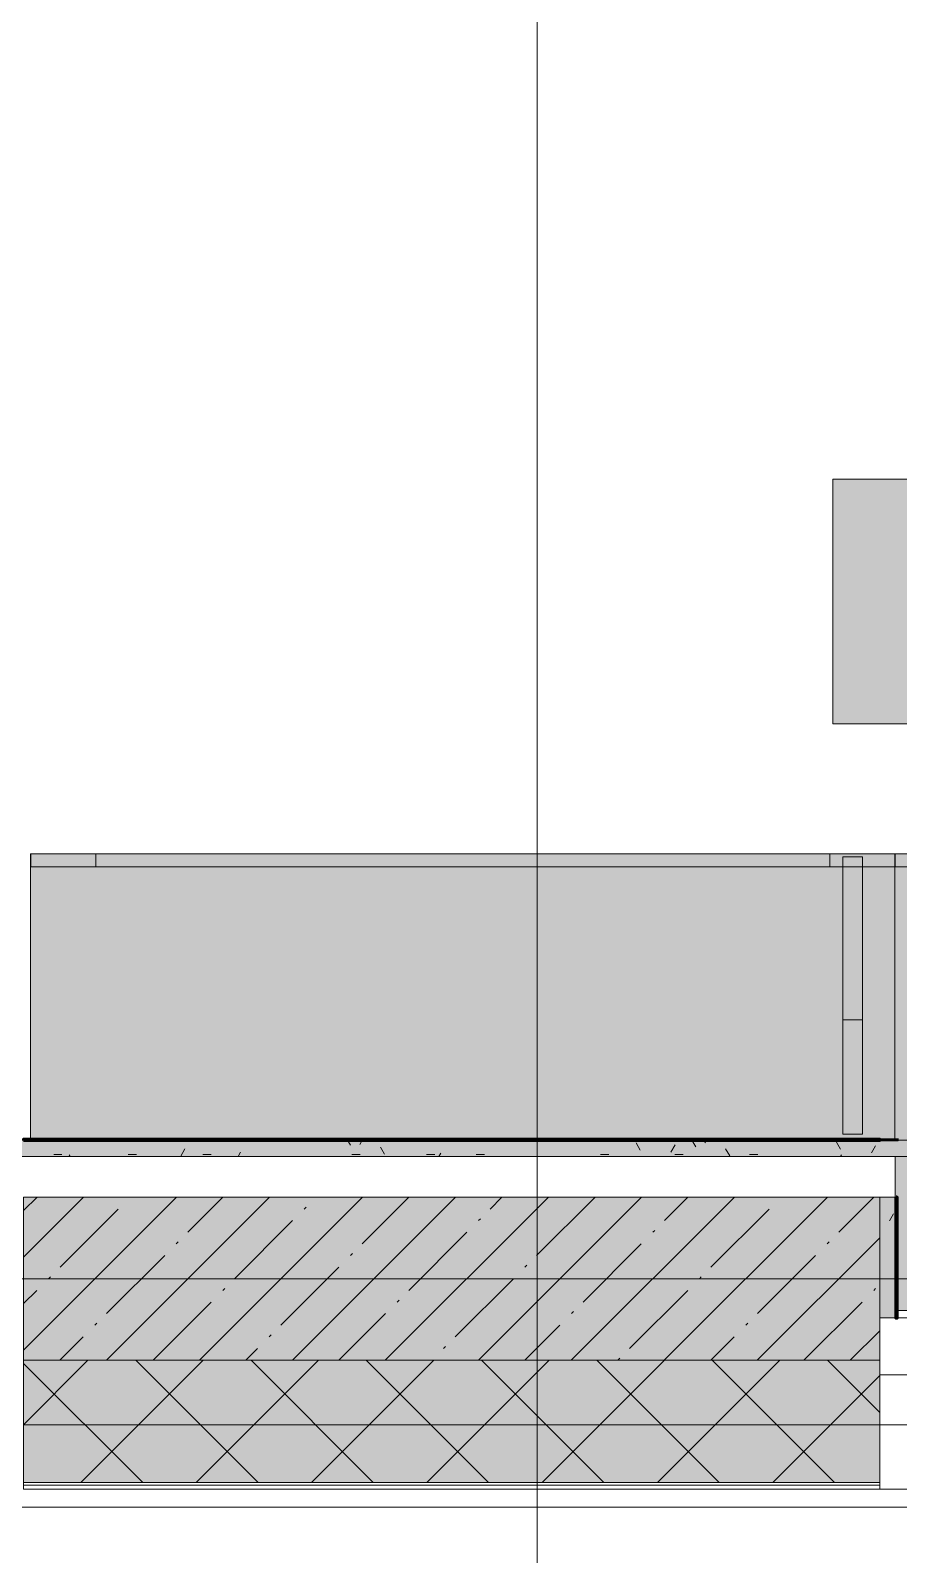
# Model space of a CAD drawing. Header units: millimetres. Extents: x -3817 to 677485, y -22715 to 103890.
# Drawn here: x 105432 to 106497, y 1573 to 3442 of the extents above; entities that cross this region are included whole.
import ezdxf

# ---------------------------------------------------------------- set-up
doc = ezdxf.new("R2010")
doc.units = ezdxf.units.MM
doc.layers.add('PDF _Геометрия', color=7, linetype='Continuous', true_color=0x1d1d1d)
doc.layers.add('PDF _Сплошная заливка', color=7, linetype='Continuous', true_color=0xffffff)

msp = doc.modelspace()

# ---------------------------------------------------------------- hatches: boundary and pattern name
at = {"layer": 'PDF _Сплошная заливка', "true_color": 0xeae6de, "transparency": 33554559}
for points in [[(106473.6, 2081.3), (106492.3, 2082.3), (106492.3, 2432.5), (105432.1, 2432.5), (105432.1, 2082.3), (106473.6, 2082.3)], [(106523.6, 1872.6), (106523.6, 1873.4), (107352.6, 1873.4), (107353.6, 2011.3), (107372.6, 2011.3), (107372.6, 2061.3), (106492.6, 2061.3), (106494.6, 1872.6)]]:
    msp.add_hatch(color=254, dxfattribs=at).paths.add_polyline_path(points)
h = msp.add_hatch(color=254, dxfattribs=at)
h.paths.add_polyline_path([(107353.6, 2081.3), (107351.5, 2082.3), (107350.5, 2082.3), (107350.5, 2432.6), (106492.3, 2432.6), (106492.3, 2081.3), (107351.5, 2081.3)], flags=0)
h.paths.add_polyline_path([(106572.3, 2232.6), (106572.3, 2252.6), (107292.6, 2252.6), (107292.6, 2232.6)], flags=0)
h.paths.add_polyline_path([(106572.3, 2332.6), (106572.3, 2352.6), (107292.6, 2352.6), (107292.6, 2332.6)], flags=0)
at = {"layer": 'PDF _Сплошная заливка', "transparency": 33554559}
h = msp.add_hatch(color=256, dxfattribs=at)
h.paths.add_polyline_path([(105403.6, 2061.3), (107353.6, 2061.3), (107353.6, 2081.3), (105403.6, 2081.3)], flags=0)
h.paths.add_polyline_path([(103141.9, 2061.3), (103141.9, 2081.3), (102233.6, 2081.3), (102233.6, 2061.3), (102873.6, 2061.3)], flags=0)
h = msp.add_hatch(color=256, dxfattribs=at)
h.paths.add_polyline_path([(121473.6, 1811.4), (121473.6, 2011.3), (121373.6, 2011.3), (121373.6, 1811.4)], flags=0)
h.paths.add_polyline_path([(123973.6, 1811.4), (123973.6, 2011.3), (123773.6, 2011.3), (123773.6, 1811.4)], flags=0)
h.paths.add_polyline_path([(119573.6, 1811.4), (119573.6, 2011.3), (119073.6, 2011.3), (119073.6, 1811.4), (119370.2, 1811.4)], flags=0)
h.paths.add_polyline_path([(106473.6, 1811.4), (106473.6, 2011.3), (105423.6, 2011.3), (105423.6, 1811.4), (106063.8, 1811.4)], flags=0)
h.paths.add_polyline_path([(110059.4, 1811.4), (110073.6, 1811.4), (110073.6, 2011.3), (109723.6, 2011.3), (109723.6, 1811.4), (110055.7, 1811.4)], flags=0)
h.paths.add_polyline_path([(97323.6, 1811.4), (98373.6, 1811.4), (98373.6, 2011.3), (97323.6, 2011.3)], flags=0)
h.paths.add_polyline_path([(117273.6, 1811.4), (117273.6, 2011.3), (116223.6, 2011.3), (116223.6, 1811.4), (116708.9, 1811.4)], flags=0)
h.paths.add_polyline_path([(101073.6, 1811.4), (101973.6, 1811.4), (101973.6, 2011.3), (101073.6, 2011.3)], flags=0)
h.paths.add_polyline_path([(113923.6, 1811.4), (113923.6, 2011.3), (113673.6, 2011.3), (113673.6, 1811.4)], flags=0)
h.paths.add_polyline_path([(111386.4, 1811.4), (111873.6, 1811.4), (111873.6, 2011.3), (110973.6, 2011.3), (110973.6, 1811.4)], flags=0)
h.paths.add_polyline_path([(102873.6, 1811.4), (103123.6, 1811.4), (103123.6, 2011.3), (102873.6, 2011.3), (102873.6, 1862.1)], flags=0)
h.paths.add_polyline_path([(92973.6, 1811.4), (92973.6, 2011.3), (92173.6, 2011.3), (92173.6, 1811.4), (92757.4, 1811.4)], flags=0)
h.paths.add_polyline_path([(94773.6, 1811.4), (95023.6, 1811.4), (95023.6, 2011.3), (94773.6, 2011.3), (94773.6, 1923.1)], flags=0)
h.paths.add_polyline_path([(91273.6, 1863.4), (91293.6, 1863.4), (91293.6, 2011.3), (91273.6, 2011.3)], flags=0)
h = msp.add_hatch(color=256, dxfattribs=at)
h.paths.add_polyline_path([(123773.6, 1661.3), (125323.6, 1661.3), (125323.6, 1811.4), (123773.6, 1811.4)], flags=0)
h.paths.add_polyline_path([(116223.6, 1661.3), (117273.6, 1661.3), (117273.6, 1811.4), (116223.6, 1811.4)], flags=0)
h.paths.add_polyline_path([(109723.6, 1661.3), (110073.6, 1661.3), (110073.6, 1811.4), (109723.6, 1811.4)], flags=0)
h.paths.add_polyline_path([(107394.4, 1661.3), (108273.6, 1661.3), (108273.6, 1811.4), (107373.6, 1811.4), (107373.6, 1661.3)], flags=0)
h.paths.add_polyline_path([(97323.6, 1661.3), (98373.6, 1661.3), (98373.6, 1811.4), (97323.6, 1811.4)], flags=0)
h.paths.add_polyline_path([(121473.6, 1661.3), (121473.6, 1811.4), (120473.6, 1811.4), (120473.6, 1661.3), (121366.1, 1661.3)], flags=0)
h.paths.add_polyline_path([(94773.6, 1661.3), (95023.6, 1661.3), (95023.6, 1811.4), (93873.6, 1811.4), (93873.6, 1661.3), (94753.4, 1661.3)], flags=0)
h.paths.add_polyline_path([(103123.6, 1661.3), (103123.6, 1811.4), (101073.6, 1811.4), (101073.6, 1661.3), (102737.2, 1661.3)], flags=0)
h.paths.add_polyline_path([(100173.6, 1661.3), (100173.6, 1811.4), (99273.6, 1811.4), (99273.6, 1661.3), (100075.9, 1661.3)], flags=0)
h.paths.add_polyline_path([(105423.6, 1661.3), (106473.6, 1661.3), (106473.6, 1811.4), (105423.6, 1811.4)], flags=0)
h.paths.add_polyline_path([(119573.6, 1661.3), (119573.6, 1811.4), (118173.6, 1811.4), (118173.6, 1661.3), (119370.2, 1661.3)], flags=0)
h.paths.add_polyline_path([(110973.6, 1661.3), (111873.6, 1661.3), (111873.6, 1811.4), (110973.6, 1811.4)], flags=0)
h.paths.add_polyline_path([(92173.6, 1661.3), (92973.6, 1661.3), (92973.6, 1811.4), (92173.6, 1811.4)], flags=0)
h.paths.add_polyline_path([(112773.6, 1661.3), (113923.6, 1661.3), (113923.6, 1811.4), (112773.6, 1811.4)], flags=0)
h.paths.add_polyline_path([(91273.6, 1661.3), (91273.6, 1811.4), (89453.6, 1811.4), (89453.6, 1661.3), (90761.5, 1661.3)], flags=0)

# ---------------------------------------------------------------- linework, layer by layer
at = {"layer": 'PDF _Геометрия', "color": 9, "lineweight": 9, "true_color": 0xc0c0c0}
for points in [[(105403.6, 2061.3), (107353.6, 2061.3), (107373.6, 2061.3), (107373.6, 12291.4), (107373.6, 12311.3), (105338.6, 12311.3), (105338.6, 12291.4), (107353.6, 12291.4), (107353.6, 2081.3), (105403.6, 2081.3)], [(106473.6, 1811.4), (106473.6, 2011.3), (105423.6, 2011.3), (105423.6, 1811.4), (105423.6, 1653.3), (106473.6, 1653.3)], [(106473.6, 2011.3), (106473.6, 1863.4), (106493.6, 1863.4), (106493.6, 2011.3)]]:
    msp.add_lwpolyline(points, close=True, dxfattribs=at)
for points in [[(89853.6, 10062.4), (89853.6, 9611.4), (89603.6, 9611.4), (89603.6, 9561.4), (89603.6, 1811.4), (91273.6, 1811.4), (91273.6, 1653.3), (89445.6, 1653.3), (89445.6, 1658.3), (89445.6, 1811.4), (89445.6, 9403.3), (89423.6, 9403.3), (89423.6, 1811.4), (89423.6, 1631.3), (108273.6, 1631.3), (108273.6, 1811.4)], [(105431.9, 2061.3), (106492.6, 2061.3)], [(106473.6, 1811.4), (106473.6, 1653.3), (107373.6, 1653.3), (107373.6, 1811.4)]]:
    msp.add_lwpolyline(points, dxfattribs=at)
at = {"layer": 'PDF _Геометрия', "color": 253, "lineweight": 9, "true_color": 0xaaaaaa}
for points in [[(106053.6, 5.1), (106053.6, 2505.1), (106053.6, 4828.6)], [(104922.7, 1911.4), (106510.2, 1911.4)], [(106543.6, 1863.4), (106473.6, 1863.4)], [(106473.6, 1793.4), (107373.6, 1793.4)]]:
    msp.add_lwpolyline(points, dxfattribs=at)
at = {"layer": 'PDF _Геометрия', "color": 7, "lineweight": 9}
for points in [[(107069.2, 2892.1), (106416.1, 2892.1), (106416.1, 2592.1), (107069.2, 2592.1)], [(105423.6, 1811.4), (106473.6, 1811.4)]]:
    msp.add_lwpolyline(points, close=True, dxfattribs=at)
at = {"layer": 'PDF _Геометрия', "color": 8, "lineweight": 9, "true_color": 0x808080}
for points in [[(106492.3, 2432.6), (107350.5, 2432.6), (106492.3, 2432.6), (106492.3, 2081.3), (106492.3, 2432.5), (105432.1, 2432.5), (106492.3, 2432.5)], [(105432.3, 2432.5), (106492.3, 2432.5), (105432.3, 2432.5)], [(106412.3, 2432.5), (105512.3, 2432.5), (106412.3, 2432.5)], [(106492.6, 2432.6), (107350.5, 2432.6), (106492.6, 2432.6)], [(106492.6, 2011.3), (106492.6, 2061.3), (106492.6, 2011.3)]]:
    msp.add_lwpolyline(points, dxfattribs=at)
for points in [[(105432.1, 2432.5), (105432.1, 2082.3)], [(106523.6, 1872.6), (106494.6, 1872.6)]]:
    msp.add_lwpolyline(points, close=True, dxfattribs=at)
at = {"layer": 'PDF _Геометрия', "color": 253, "lineweight": 9, "true_color": 0xaba79f}
for points in [[(105432.3, 2432.5), (105432.3, 2416.5)], [(105432.3, 2416.5), (106428.3, 2416.5)], [(106492.6, 2416.6), (107329.6, 2416.6)], [(106452.3, 2088.7), (106428.3, 2088.7)]]:
    msp.add_lwpolyline(points, close=True, dxfattribs=at)
at = {"layer": 'PDF _Геометрия', "color": 254, "lineweight": 9, "true_color": 0xd5d3cf}
for points in [[(105512.3, 2432.5), (105512.3, 2416.5)], [(106412.3, 2416.5), (106412.3, 2432.5)], [(106452.3, 2428.7), (106428.3, 2428.7)], [(106428.3, 2416.5), (106428.3, 2428.7), (106428.3, 2416.5), (106428.3, 2428.7), (106452.3, 2428.7), (106452.3, 2416.5), (106452.3, 2428.7), (106452.3, 2416.5)], [(106452.3, 2228.7), (106428.3, 2228.7)]]:
    msp.add_lwpolyline(points, close=True, dxfattribs=at)
at = {"layer": 'PDF _Геометрия', "color": 253, "lineweight": 9, "true_color": 0xaba79f}
for points in [[(106492.3, 2416.5), (106492.3, 2432.5), (106492.3, 2081.3), (106492.3, 2432.6)], [(106492.6, 2432), (106492.6, 2416.6), (106492.6, 2432)], [(105512.3, 2416.5), (106412.3, 2416.5), (105512.3, 2416.5)], [(106428.3, 2416.5), (106428.3, 2088.7), (106428.3, 2428.7), (106452.3, 2428.7), (106452.3, 2088.7), (106452.3, 2416.5)], [(106428.3, 2416.5), (106428.3, 2228.7), (106428.3, 2416.5)], [(106452.3, 2416.5), (106492.3, 2416.5), (106452.3, 2416.5)], [(106452.3, 2416.5), (106452.3, 2228.7), (106452.3, 2416.5)]]:
    msp.add_lwpolyline(points, dxfattribs=at)
at = {"layer": 'PDF _Геометрия', "color": 254, "lineweight": 9, "true_color": 0xd5d3cf}
msp.add_lwpolyline([(106492.3, 2416.5), (106492.3, 2432.5)], dxfattribs=at)
at = {"layer": 'PDF _Геометрия', "color": 254, "lineweight": 9, "true_color": 0xeae9e7}
msp.add_lwpolyline([(106428.3, 2416.5), (106452.3, 2416.5)], dxfattribs=at)
at = {"layer": 'PDF _Геометрия', "color": 231, "lineweight": 70, "true_color": 0xff80c0}
msp.add_lwpolyline([(105423.6, 2081.3), (106473.6, 2081.3), (106473.6, 2082.3), (105423.6, 2082.3)], close=True, dxfattribs=at)
at = {"layer": 'PDF _Геометрия', "color": 253, "lineweight": 9, "true_color": 0x9b9b9b}
for points in [[(105522.2, 2081.3), (105522.1, 2081.2)], [(105768.5, 2081.3), (105767.8, 2080.1)], [(105824.5, 2075.2), (105821, 2081.3)], [(105838.9, 2081.3), (105835.8, 2076)], [(106138.3, 2080.3), (106137.7, 2081.3)], [(106179.9, 2069.2), (106174.9, 2077.9)], [(106222.7, 2075.5), (106217.6, 2066.7)], [(106248, 2073.3), (106243.3, 2081.3)], [(106261.3, 2081.3), (106259.3, 2077.9)], [(106425.7, 2070.3), (106420.6, 2079)], [(105460.5, 2063.8), (105470.6, 2063.8)], [(105480.6, 2061.3), (105479.3, 2063.4)], [(105552, 2063.8), (105562, 2063.8)], [(105621.5, 2070.6), (105616.5, 2061.9)], [(105643.4, 2063.8), (105653.5, 2063.8)], [(105689.6, 2066.5), (105686.6, 2061.3)], [(105826.3, 2063.8), (105836.4, 2063.8)], [(105866.2, 2064), (105861.1, 2072.7)], [(105917.7, 2063.8), (105927.8, 2063.8)], [(105935.3, 2065.4), (105933, 2061.3)], [(105978.7, 2063.8), (105988.8, 2063.8)], [(106131.1, 2063.8), (106141.2, 2063.8)], [(106222.5, 2063.8), (106232.6, 2063.8)], [(106289.6, 2062.1), (106284.6, 2070.8)], [(106314, 2063.8), (106324, 2063.8)], [(106426.8, 2063.2), (106425.7, 2061.3)], [(106468.4, 2074.4), (106463.4, 2065.7)], [(106490.7, 1991.1), (106485.7, 1982.4)]]:
    msp.add_lwpolyline(points, dxfattribs=at)
at = {"layer": 'PDF _Геометрия', "color": 231, "lineweight": 53, "true_color": 0xeaa7bf}
for points in [[(106473.6, 2082.3), (106496.7, 2082.3)], [(106496.2, 2081.3), (106473.6, 2081.3)]]:
    msp.add_lwpolyline(points, dxfattribs=at)
at = {"layer": 'PDF _Геометрия', "color": 9, "lineweight": 9, "true_color": 0xcbc7bf}
msp.add_lwpolyline([(106492.6, 2061.3), (107372.6, 2061.3)], dxfattribs=at)
at = {"layer": 'PDF _Геометрия', "lineweight": 9}
for points in [[(105423.6, 1937.9), (105497, 2011.3)], [(105423.6, 1823.9), (105611, 2011.3)], [(105423.6, 1995), (105440, 2011.3)], [(105525.1, 1811.4), (105725.1, 2011.3)], [(105553.8, 2011.1), (105554, 2011.3)], [(105625.1, 1968.4), (105668.1, 2011.3)], [(105639.1, 1811.4), (105839.1, 2011.3)], [(105753.2, 1811.4), (105953.2, 2011.3)], [(105781.9, 2011.1), (105782.1, 2011.3)], [(105838.9, 1954.1), (105896.2, 2011.3)], [(105867.2, 1811.4), (106067.2, 2011.3)], [(105981.3, 1811.4), (106181.3, 2011.3)], [(105995.7, 1996.9), (106010.2, 2011.3)], [(106052.8, 1939.9), (106124.1, 2011.1)], [(106095.3, 1811.4), (106295.3, 2011.3)], [(106209.4, 1811.4), (106409.4, 2011.3)], [(106209.6, 1982.6), (106238.3, 2011.3)], [(106352.2, 2011.1), (106352.4, 2011.3)], [(106423.4, 1968.4), (106466.4, 2011.3)], [(105468.3, 1925.6), (105539.5, 1996.9)], [(105682.1, 1911.4), (105753.4, 1982.6)], [(105767.6, 1996.9), (105770, 1999.3)], [(105981.5, 1982.6), (105983.9, 1985)], [(106266.6, 1925.6), (106337.9, 1996.9)], [(105896, 1897.1), (105967.2, 1968.4)], [(106195.3, 1968.4), (106197.7, 1970.7)], [(105610.8, 1954.1), (105613.2, 1956.5)], [(106109.8, 1882.8), (106181.1, 1954.1)], [(106323.4, 1811.4), (106473.6, 1961.5)], [(106409.2, 1954.1), (106411.5, 1956.5)], [(105525.3, 1868.6), (105596.6, 1939.9)], [(105739.1, 1854.3), (105810.4, 1925.6)], [(105824.7, 1939.9), (105827, 1942.2)], [(106038.5, 1925.6), (106040.9, 1928)], [(106323.6, 1868.6), (106394.9, 1939.9)], [(105454, 1911.4), (105456.4, 1913.7)], [(105953, 1840.1), (106024.3, 1911.4)], [(106252.4, 1911.4), (106254.7, 1913.7)], [(105423.6, 1880.9), (105439.8, 1897.1)], [(105667.9, 1897.1), (105670.2, 1899.5)], [(106166.8, 1825.8), (106238.1, 1897.1)], [(106466.2, 1897.1), (106468.6, 1899.5)], [(105582.3, 1811.6), (105653.6, 1882.8)], [(105881.7, 1882.8), (105884.1, 1885.2)], [(106095.5, 1868.6), (106097.9, 1871)], [(106380.7, 1811.6), (106451.9, 1882.8)], [(105511, 1854.3), (105513.4, 1856.7)], [(105810.2, 1811.4), (105867.4, 1868.6)], [(106038.3, 1811.4), (106081.3, 1854.3)], [(106309.4, 1854.3), (106311.8, 1856.7)], [(105468.1, 1811.4), (105496.8, 1840.1)], [(105724.9, 1840.1), (105727.3, 1842.4)], [(106266.4, 1811.4), (106295.1, 1840.1)], [(106437.5, 1811.4), (106473.6, 1847.4)], [(105696.2, 1811.4), (105710.6, 1825.8)], [(105938.7, 1825.8), (105941.1, 1828.2)], [(106152.6, 1811.6), (106154.9, 1813.9)], [(105423.6, 1732.4), (105502.5, 1811.4)], [(105569.6, 1661.3), (105423.6, 1807.4)], [(105493.9, 1661.3), (105643.9, 1811.4)], [(105711.1, 1661.3), (105561.1, 1811.4)], [(105635.3, 1661.3), (105785.3, 1811.4)], [(105852.5, 1661.3), (105702.5, 1811.4)], [(105776.8, 1661.3), (105926.8, 1811.4)], [(105993.9, 1661.3), (105843.9, 1811.4)], [(105918.2, 1661.3), (106068.2, 1811.4)], [(105924.3, 1811.4), (105924.5, 1811.6)], [(106135.3, 1661.3), (105985.3, 1811.4)], [(106059.6, 1661.3), (106209.6, 1811.4)], [(106276.8, 1661.3), (106126.8, 1811.4)], [(106201, 1661.3), (106351, 1811.4)], [(106418.2, 1661.3), (106268.2, 1811.4)], [(106473.6, 1747.4), (106409.6, 1811.4)], [(106342.4, 1661.3), (106473.6, 1792.5)]]:
    msp.add_lwpolyline(points, dxfattribs=at)
at = {"layer": 'PDF _Геометрия', "color": 7, "lineweight": 70, "true_color": 0xffd2ff}
msp.add_lwpolyline([(106493.6, 2011.3), (106493.6, 1863.4), (106494.6, 1863.4), (106494.6, 2011.3)], close=True, dxfattribs=at)
at = {"layer": 'PDF _Геометрия', "color": 253, "lineweight": 13, "true_color": 0xaaaaaa}
msp.add_lwpolyline([(106473.6, 1793.4), (106473.6, 1863.4), (106543.6, 1863.4), (106543.6, 1793.4)], close=True, dxfattribs=at)
at = {"layer": 'PDF _Геометрия', "color": 7, "lineweight": 9}
for points in [[(105423.6, 1732.3), (106473.6, 1732.3)], [(105423.6, 1661.3), (106473.6, 1661.3)], [(105423.6, 1658.3), (106473.6, 1658.3)]]:
    msp.add_lwpolyline(points, dxfattribs=at)
at = {"layer": 'PDF _Геометрия', "color": 116, "lineweight": 13, "true_color": 0x008040}
msp.add_lwpolyline([(107373.6, 1732.3), (106473.6, 1732.3)], dxfattribs=at)
at = {"layer": 'PDF _Сплошная заливка', "lineweight": 9, "transparency": 33554559}
msp.add_solid([(107069.2, 2892.1), (106416.1, 2892.1), (107069.2, 2592.1), (106416.1, 2592.1)], dxfattribs=at)
at = {"layer": 'PDF _Сплошная заливка', "lineweight": 35, "transparency": 33554559}
msp.add_solid([(106473.6, 1863.4), (106493.6, 1863.4), (106473.6, 2011.3), (106493.6, 2011.3)], dxfattribs=at)
at = {"layer": 'PDF _Сплошная заливка', "color": 7, "lineweight": 35, "true_color": 0xffd2ff, "transparency": 33554559}
msp.add_solid([(106493.6, 1863.4), (106494.6, 1863.4), (106493.6, 2011.3)], dxfattribs=at)

doc.saveas('drawing.dxf')
